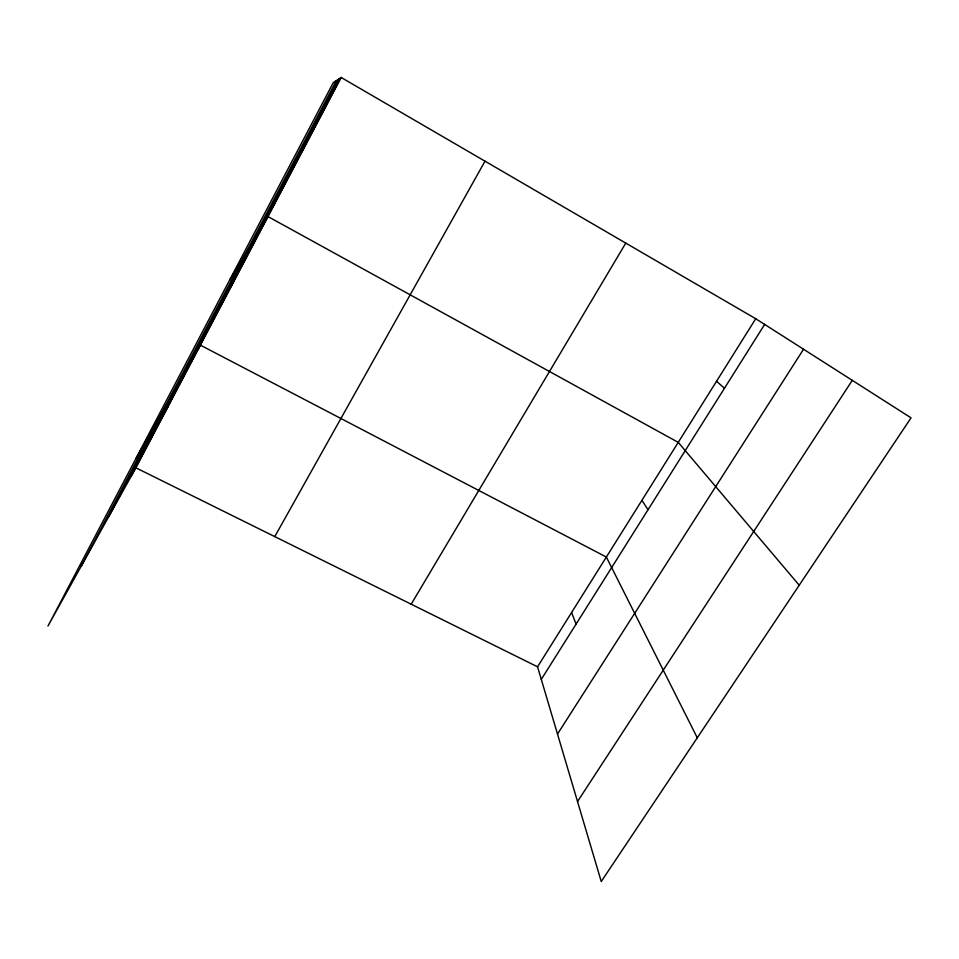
<?xml version="1.0" encoding="UTF-8"?>
<svg xmlns="http://www.w3.org/2000/svg" width="959" height="959" viewBox="0 0 959 959"><rect width="100%" height="100%" fill="white"/><g stroke="black" fill="none" stroke-linecap="round" stroke-linejoin="round"><path stroke-width="1.44" d="M81.239 566.146L336.333 80.64M108.835 516.469L338.791 79.022M130.832 476.863L340.733 77.763M135.866 467.8L341.164 77.475L755.74 318.736L911.05 417.848L601.245 881.525L537.555 666.805L135.866 467.8L47.95 626.083L333.288 82.618L341.164 77.475M163.39 414.971L167.753 407.191M274.765 536.62L485.002 161.172M135.794 458.786L200.383 345.144L606.352 557.047L697.277 737.807M230.855 286.669L233.792 281.622M411.183 604.206L625.783 243.095M229.645 280.04L268.005 216.578L678.241 442.375L799.219 585.218M537.555 666.805L755.74 318.736M541.284 679.404L764.647 324.406M557.503 734.043L803.546 349.232M577.522 801.556L852.287 380.339M302.804 149.868L304.123 147.902M716.541 381.274L724.465 388.263M641.907 500.334L648.032 509.756M571.576 612.513L576.083 624.105"/></g></svg>
